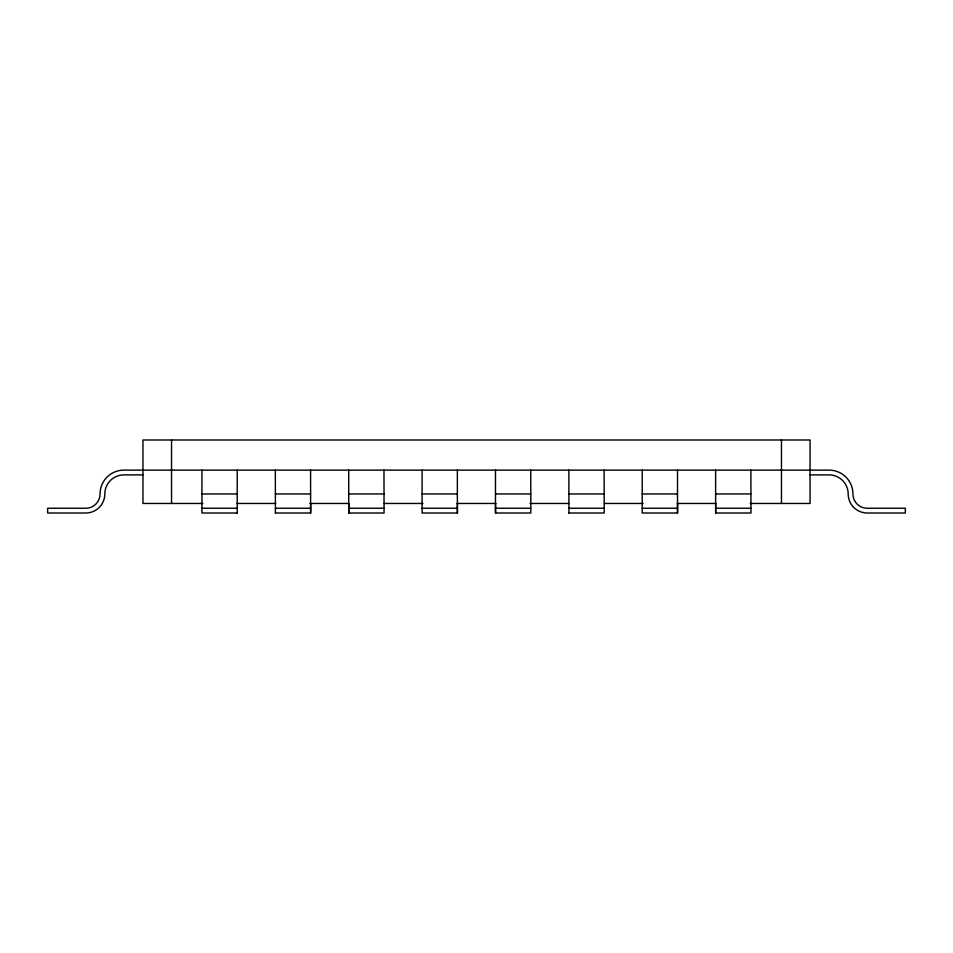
<?xml version="1.0" encoding="UTF-8"?>
<svg xmlns="http://www.w3.org/2000/svg" width="953" height="953" viewBox="0 0 953 953"><rect width="100%" height="100%" fill="white"/><g stroke="black" fill="none" stroke-linecap="round" stroke-linejoin="round"><path stroke-width="1.43" d="M142.95 474.892L123.89 474.892A19.06 19.06 0 0 0 104.83 493.952A19.06 19.06 0 0 1 85.77 513.012L47.65 513.012L47.65 508.247L85.77 508.247A14.295 14.295 0 0 0 100.065 493.952A23.825 23.825 0 0 1 123.89 470.127L829.11 470.127A23.825 23.825 0 0 1 852.935 493.952A14.295 14.295 0 0 0 867.23 508.247L905.35 508.247L905.35 513.012L867.23 513.012A19.06 19.06 0 0 1 848.17 493.952A19.06 19.06 0 0 0 829.11 474.892L810.05 474.892M201.953 493.952L237.214 493.952M275.334 493.952L310.595 493.952M348.715 493.952L383.976 493.952M422.096 493.952L457.357 493.952M495.477 493.952L530.738 493.952M568.858 493.952L604.119 493.952M642.239 493.952L677.5 493.952M715.62 493.952L750.881 493.952M202.775 503.458L142.95 503.458L142.95 439.988L810.05 439.988L810.05 503.458L750.225 503.458M236.999 503.458L275.667 503.458M309.892 503.458L348.56 503.458M384.273 503.458L422.941 503.458M457.166 503.458L495.834 503.458M530.059 503.458L568.727 503.458M604.44 503.458L643.108 503.458M677.333 503.458L716.001 503.458M201.953 508.247L237.214 508.247M275.334 508.247L310.595 508.247M348.715 508.247L383.976 508.247M422.096 508.247L457.357 508.247M495.477 508.247L530.738 508.247M568.858 508.247L604.119 508.247M642.239 508.247L677.5 508.247M715.62 508.247L750.881 508.247M237.297 513.012L201.953 513.012L201.953 470.127M275.334 513.012L310.678 513.012L310.678 503.482M348.715 470.127L348.715 513.012L384.059 513.012L383.976 470.127M568.858 513.012L604.202 513.012L604.119 470.127M677.583 503.482L677.583 513.012L642.239 513.012L642.239 470.127M715.62 470.127L715.62 513.012L750.964 513.012L750.881 470.127M781.46 439.988L781.46 503.458M715.703 503.482L715.703 513.012M677.5 470.127L677.5 513.012M568.858 470.127L568.941 513.012M530.738 470.127L530.821 513.012L495.477 513.012L495.477 470.127M495.56 503.482L495.56 513.012M457.44 503.482L457.44 513.012L422.096 513.012L422.096 470.127M457.357 470.127L457.357 513.012M348.798 503.482L348.798 513.012M310.595 470.127L310.595 513.012M275.334 470.127L275.417 513.012M237.214 470.127L237.214 513.012M171.54 439.988L171.54 503.458"/></g></svg>
